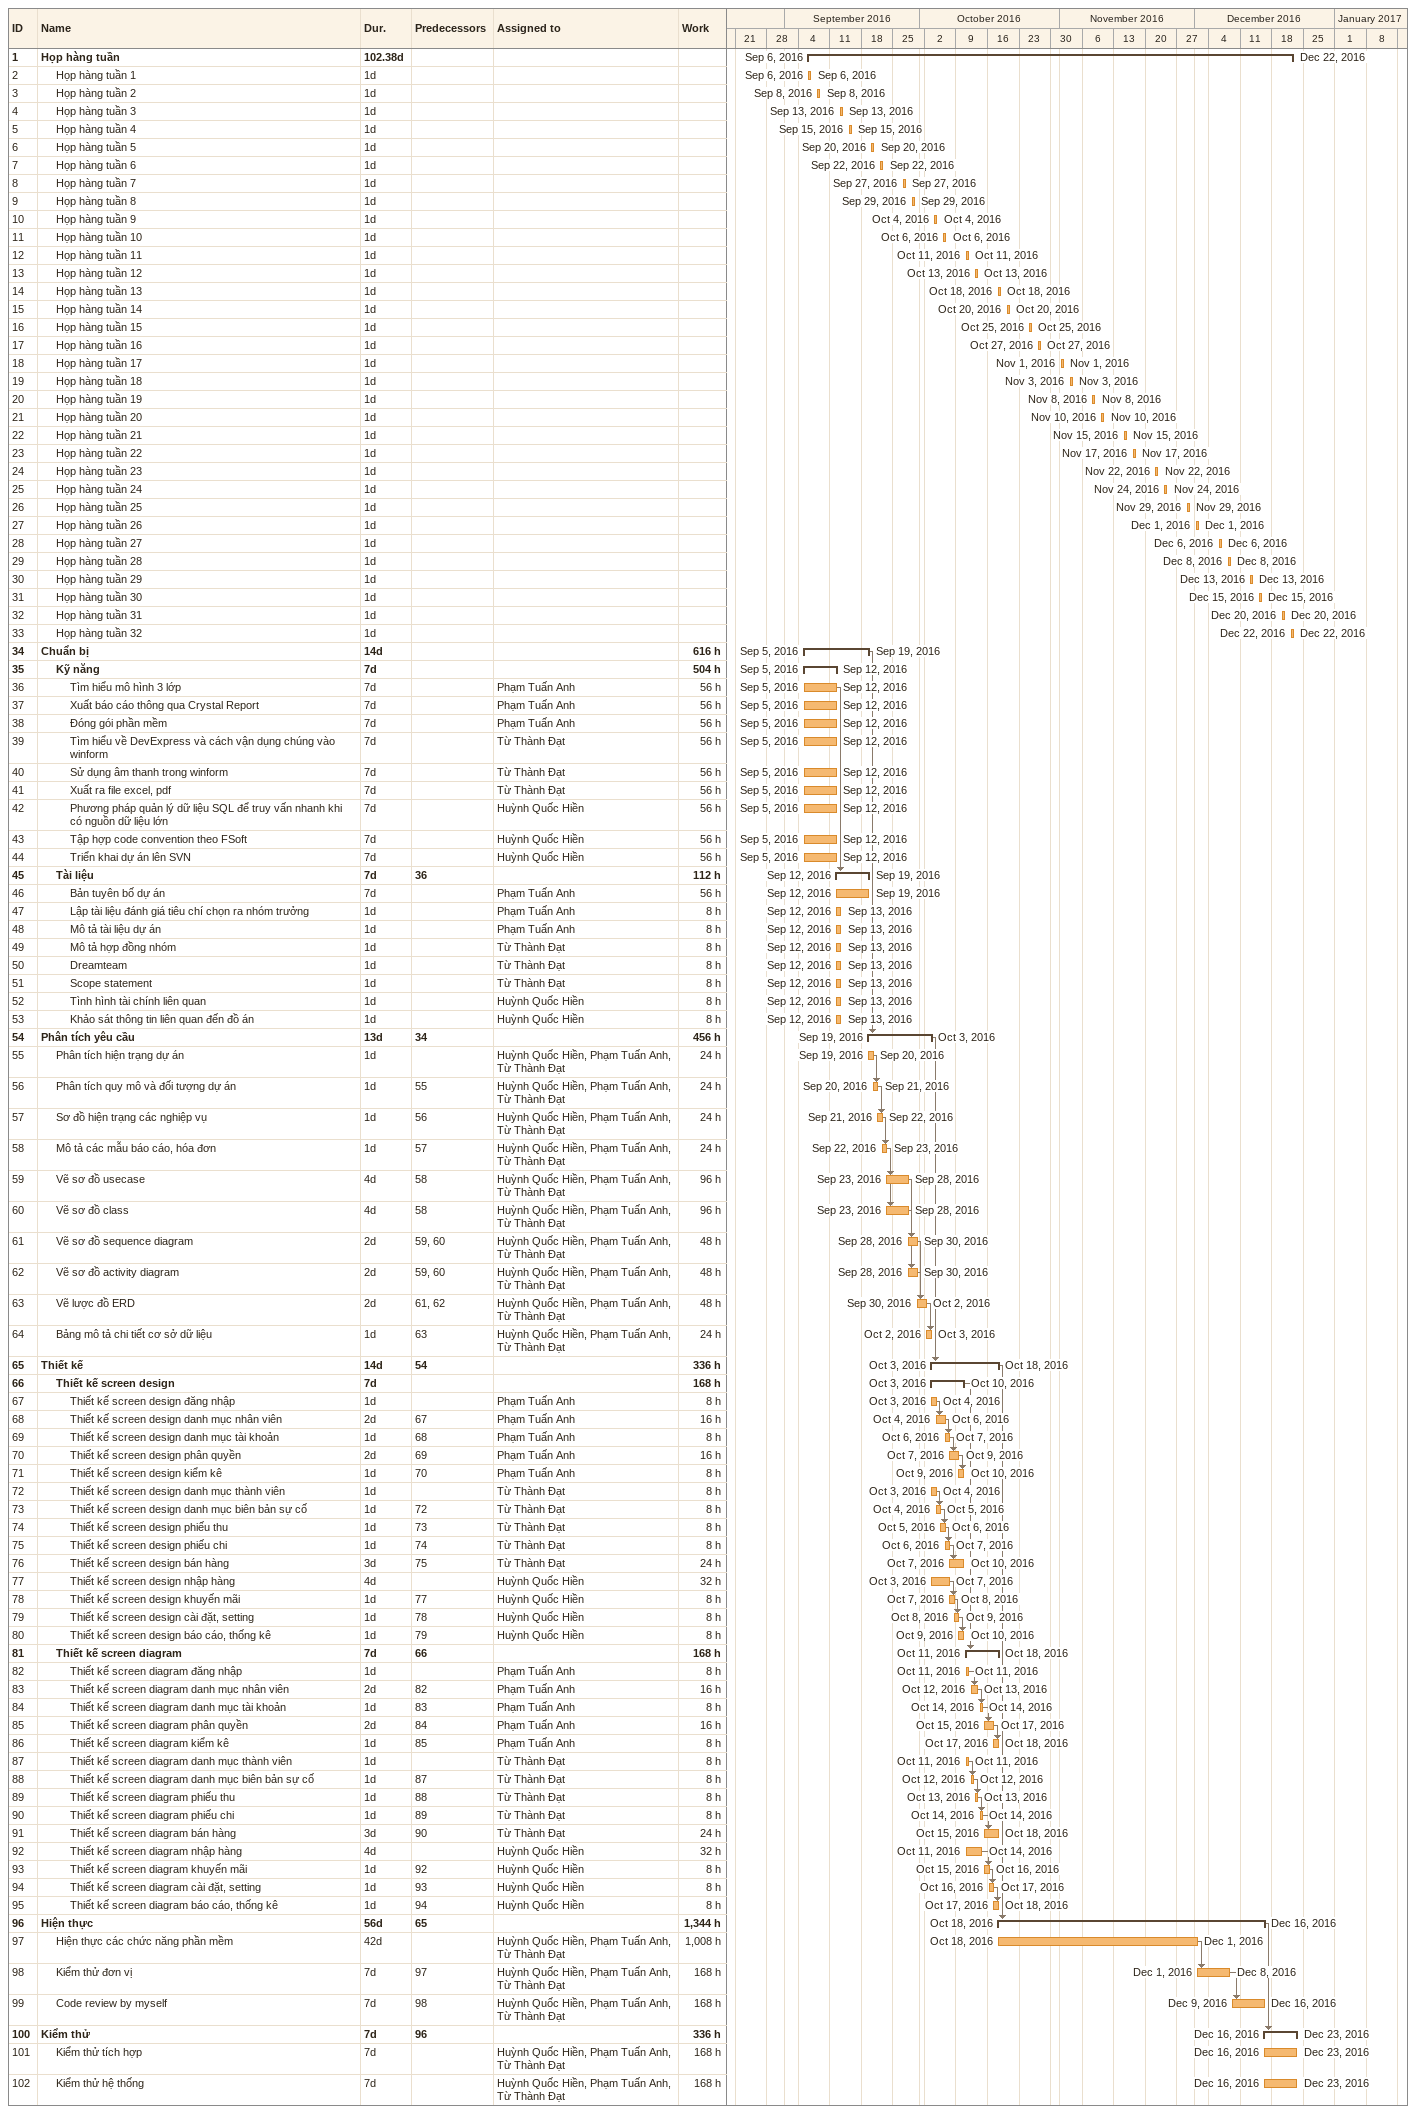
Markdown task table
| ID | Level | Task | Duration | Start | Finish | Predecessors | Resources | Work (h) |
|---|---|---|---|---|---|---|---|---|
| 1 | 1 | **Họp hàng tuần** | 102.38d | 2016-09-06 | 2016-12-22 |  |  |  |
| 2 | 2 | Họp hàng tuần 1 | 1d | 2016-09-06 | 2016-09-06 |  |  |  |
| 3 | 2 | Họp hàng tuần 2 | 1d | 2016-09-08 | 2016-09-08 |  |  |  |
| 4 | 2 | Họp hàng tuần 3 | 1d | 2016-09-13 | 2016-09-13 |  |  |  |
| 5 | 2 | Họp hàng tuần 4 | 1d | 2016-09-15 | 2016-09-15 |  |  |  |
| 6 | 2 | Họp hàng tuần 5 | 1d | 2016-09-20 | 2016-09-20 |  |  |  |
| 7 | 2 | Họp hàng tuần 6 | 1d | 2016-09-22 | 2016-09-22 |  |  |  |
| 8 | 2 | Họp hàng tuần 7 | 1d | 2016-09-27 | 2016-09-27 |  |  |  |
| 9 | 2 | Họp hàng tuần 8 | 1d | 2016-09-29 | 2016-09-29 |  |  |  |
| 10 | 2 | Họp hàng tuần 9 | 1d | 2016-10-04 | 2016-10-04 |  |  |  |
| 11 | 2 | Họp hàng tuần 10 | 1d | 2016-10-06 | 2016-10-06 |  |  |  |
| 12 | 2 | Họp hàng tuần 11 | 1d | 2016-10-11 | 2016-10-11 |  |  |  |
| 13 | 2 | Họp hàng tuần 12 | 1d | 2016-10-13 | 2016-10-13 |  |  |  |
| 14 | 2 | Họp hàng tuần 13 | 1d | 2016-10-18 | 2016-10-18 |  |  |  |
| 15 | 2 | Họp hàng tuần 14 | 1d | 2016-10-20 | 2016-10-20 |  |  |  |
| 16 | 2 | Họp hàng tuần 15 | 1d | 2016-10-25 | 2016-10-25 |  |  |  |
| 17 | 2 | Họp hàng tuần 16 | 1d | 2016-10-27 | 2016-10-27 |  |  |  |
| 18 | 2 | Họp hàng tuần 17 | 1d | 2016-11-01 | 2016-11-01 |  |  |  |
| 19 | 2 | Họp hàng tuần 18 | 1d | 2016-11-03 | 2016-11-03 |  |  |  |
| 20 | 2 | Họp hàng tuần 19 | 1d | 2016-11-08 | 2016-11-08 |  |  |  |
| 21 | 2 | Họp hàng tuần 20 | 1d | 2016-11-10 | 2016-11-10 |  |  |  |
| 22 | 2 | Họp hàng tuần 21 | 1d | 2016-11-15 | 2016-11-15 |  |  |  |
| 23 | 2 | Họp hàng tuần 22 | 1d | 2016-11-17 | 2016-11-17 |  |  |  |
| 24 | 2 | Họp hàng tuần 23 | 1d | 2016-11-22 | 2016-11-22 |  |  |  |
| 25 | 2 | Họp hàng tuần 24 | 1d | 2016-11-24 | 2016-11-24 |  |  |  |
| 26 | 2 | Họp hàng tuần 25 | 1d | 2016-11-29 | 2016-11-29 |  |  |  |
| 27 | 2 | Họp hàng tuần 26 | 1d | 2016-12-01 | 2016-12-01 |  |  |  |
| 28 | 2 | Họp hàng tuần 27 | 1d | 2016-12-06 | 2016-12-06 |  |  |  |
| 29 | 2 | Họp hàng tuần 28 | 1d | 2016-12-08 | 2016-12-08 |  |  |  |
| 30 | 2 | Họp hàng tuần 29 | 1d | 2016-12-13 | 2016-12-13 |  |  |  |
| 31 | 2 | Họp hàng tuần 30 | 1d | 2016-12-15 | 2016-12-15 |  |  |  |
| 32 | 2 | Họp hàng tuần 31 | 1d | 2016-12-20 | 2016-12-20 |  |  |  |
| 33 | 2 | Họp hàng tuần 32 | 1d | 2016-12-22 | 2016-12-22 |  |  |  |
| 34 | 1 | **Chuẩn bị** | 14d | 2016-09-05 | 2016-09-19 |  |  | 616 |
| 35 | 2 | **Kỹ năng** | 7d | 2016-09-05 | 2016-09-12 |  |  | 504 |
| 36 | 3 | Tìm hiểu mô hình 3 lớp | 7d | 2016-09-05 | 2016-09-12 |  | Phạm Tuấn Anh | 56 |
| 37 | 3 | Xuất báo cáo thông qua Crystal Report | 7d | 2016-09-05 | 2016-09-12 |  | Phạm Tuấn Anh | 56 |
| 38 | 3 | Đóng gói phần mềm | 7d | 2016-09-05 | 2016-09-12 |  | Phạm Tuấn Anh | 56 |
| 39 | 3 | Tìm hiểu về DevExpress và cách vận dụng chúng vào winform | 7d | 2016-09-05 | 2016-09-12 |  | Từ Thành Đạt | 56 |
| 40 | 3 | Sử dụng âm thanh trong winform | 7d | 2016-09-05 | 2016-09-12 |  | Từ Thành Đạt | 56 |
| 41 | 3 | Xuất ra file excel, pdf | 7d | 2016-09-05 | 2016-09-12 |  | Từ Thành Đạt | 56 |
| 42 | 3 | Phương pháp quản lý dữ liệu SQL để truy vấn nhanh khi có nguồn dữ liệu lớn | 7d | 2016-09-05 | 2016-09-12 |  | Huỳnh Quốc Hiền | 56 |
| 43 | 3 | Tập hợp code convention theo FSoft | 7d | 2016-09-05 | 2016-09-12 |  | Huỳnh Quốc Hiền | 56 |
| 44 | 3 | Triển khai dự án lên SVN | 7d | 2016-09-05 | 2016-09-12 |  | Huỳnh Quốc Hiền | 56 |
| 45 | 2 | **Tài liệu** | 7d | 2016-09-12 | 2016-09-19 | 36 |  | 112 |
| 46 | 3 | Bản tuyên bố dự án | 7d | 2016-09-12 | 2016-09-19 |  | Phạm Tuấn Anh | 56 |
| 47 | 3 | Lập tài liệu đánh giá tiêu chí chọn ra nhóm trưởng | 1d | 2016-09-12 | 2016-09-13 |  | Phạm Tuấn Anh | 8 |
| 48 | 3 | Mô tả tài liệu dự án | 1d | 2016-09-12 | 2016-09-13 |  | Phạm Tuấn Anh | 8 |
| 49 | 3 | Mô tả hợp đồng nhóm | 1d | 2016-09-12 | 2016-09-13 |  | Từ Thành Đạt | 8 |
| 50 | 3 | Dreamteam | 1d | 2016-09-12 | 2016-09-13 |  | Từ Thành Đạt | 8 |
| 51 | 3 | Scope statement | 1d | 2016-09-12 | 2016-09-13 |  | Từ Thành Đạt | 8 |
| 52 | 3 | Tình hình tài chính liên quan | 1d | 2016-09-12 | 2016-09-13 |  | Huỳnh Quốc Hiền | 8 |
| 53 | 3 | Khảo sát thông tin liên quan đến đồ án | 1d | 2016-09-12 | 2016-09-13 |  | Huỳnh Quốc Hiền | 8 |
| 54 | 1 | **Phân tích yêu cầu** | 13d | 2016-09-19 | 2016-10-03 | 34 |  | 456 |
| 55 | 2 | Phân tích hiện trạng dự án | 1d | 2016-09-19 | 2016-09-20 |  | Huỳnh Quốc Hiền, Phạm Tuấn Anh, Từ Thành Đạt | 24 |
| 56 | 2 | Phân tích quy mô và đối tượng dự án | 1d | 2016-09-20 | 2016-09-21 | 55 | Huỳnh Quốc Hiền, Phạm Tuấn Anh, Từ Thành Đạt | 24 |
| 57 | 2 | Sơ đồ hiện trạng các nghiệp vụ | 1d | 2016-09-21 | 2016-09-22 | 56 | Huỳnh Quốc Hiền, Phạm Tuấn Anh, Từ Thành Đạt | 24 |
| 58 | 2 | Mô tả các mẫu báo cáo, hóa đơn | 1d | 2016-09-22 | 2016-09-23 | 57 | Huỳnh Quốc Hiền, Phạm Tuấn Anh, Từ Thành Đạt | 24 |
| 59 | 2 | Vẽ sơ đồ usecase | 4d | 2016-09-23 | 2016-09-28 | 58 | Huỳnh Quốc Hiền, Phạm Tuấn Anh, Từ Thành Đạt | 96 |
| 60 | 2 | Vẽ sơ đồ class | 4d | 2016-09-23 | 2016-09-28 | 58 | Huỳnh Quốc Hiền, Phạm Tuấn Anh, Từ Thành Đạt | 96 |
| 61 | 2 | Vẽ sơ đồ sequence diagram | 2d | 2016-09-28 | 2016-09-30 | 59, 60 | Huỳnh Quốc Hiền, Phạm Tuấn Anh, Từ Thành Đạt | 48 |
| 62 | 2 | Vẽ sơ đồ activity diagram | 2d | 2016-09-28 | 2016-09-30 | 59, 60 | Huỳnh Quốc Hiền, Phạm Tuấn Anh, Từ Thành Đạt | 48 |
| 63 | 2 | Vẽ lược đồ ERD | 2d | 2016-09-30 | 2016-10-02 | 61, 62 | Huỳnh Quốc Hiền, Phạm Tuấn Anh, Từ Thành Đạt | 48 |
| 64 | 2 | Bảng mô tả chi tiết cơ sở dữ liệu | 1d | 2016-10-02 | 2016-10-03 | 63 | Huỳnh Quốc Hiền, Phạm Tuấn Anh, Từ Thành Đạt | 24 |
| 65 | 1 | **Thiết kế** | 14d | 2016-10-03 | 2016-10-18 | 54 |  | 336 |
| 66 | 2 | **Thiết kế screen design** | 7d | 2016-10-03 | 2016-10-10 |  |  | 168 |
| 67 | 3 | Thiết kế screen design đăng nhập | 1d | 2016-10-03 | 2016-10-04 |  | Phạm Tuấn Anh | 8 |
| 68 | 3 | Thiết kế screen design danh mục nhân viên | 2d | 2016-10-04 | 2016-10-06 | 67 | Phạm Tuấn Anh | 16 |
| 69 | 3 | Thiết kế screen design danh mục tài khoản | 1d | 2016-10-06 | 2016-10-07 | 68 | Phạm Tuấn Anh | 8 |
| 70 | 3 | Thiết kế screen design phân quyền | 2d | 2016-10-07 | 2016-10-09 | 69 | Phạm Tuấn Anh | 16 |
| 71 | 3 | Thiết kế screen design kiểm kê | 1d | 2016-10-09 | 2016-10-10 | 70 | Phạm Tuấn Anh | 8 |
| 72 | 3 | Thiết kế screen design danh mục thành viên | 1d | 2016-10-03 | 2016-10-04 |  | Từ Thành Đạt | 8 |
| 73 | 3 | Thiết kế screen design danh mục biên bản sự cố | 1d | 2016-10-04 | 2016-10-05 | 72 | Từ Thành Đạt | 8 |
| 74 | 3 | Thiết kế screen design phiếu thu | 1d | 2016-10-05 | 2016-10-06 | 73 | Từ Thành Đạt | 8 |
| 75 | 3 | Thiết kế screen design phiếu chi | 1d | 2016-10-06 | 2016-10-07 | 74 | Từ Thành Đạt | 8 |
| 76 | 3 | Thiết kế screen design bán hàng | 3d | 2016-10-07 | 2016-10-10 | 75 | Từ Thành Đạt | 24 |
| 77 | 3 | Thiết kế screen design nhập hàng | 4d | 2016-10-03 | 2016-10-07 |  | Huỳnh Quốc Hiền | 32 |
| 78 | 3 | Thiết kế screen design khuyến mãi | 1d | 2016-10-07 | 2016-10-08 | 77 | Huỳnh Quốc Hiền | 8 |
| 79 | 3 | Thiết kế screen design cài đặt, setting | 1d | 2016-10-08 | 2016-10-09 | 78 | Huỳnh Quốc Hiền | 8 |
| 80 | 3 | Thiết kế screen design báo cáo, thống kê | 1d | 2016-10-09 | 2016-10-10 | 79 | Huỳnh Quốc Hiền | 8 |
| 81 | 2 | **Thiết kế screen diagram** | 7d | 2016-10-11 | 2016-10-18 | 66 |  | 168 |
| 82 | 3 | Thiết kế screen diagram đăng nhập | 1d | 2016-10-11 | 2016-10-11 |  | Phạm Tuấn Anh | 8 |
| 83 | 3 | Thiết kế screen diagram danh mục nhân viên | 2d | 2016-10-12 | 2016-10-13 | 82 | Phạm Tuấn Anh | 16 |
| 84 | 3 | Thiết kế screen diagram danh mục tài khoản | 1d | 2016-10-14 | 2016-10-14 | 83 | Phạm Tuấn Anh | 8 |
| 85 | 3 | Thiết kế screen diagram phân quyền | 2d | 2016-10-15 | 2016-10-17 | 84 | Phạm Tuấn Anh | 16 |
| 86 | 3 | Thiết kế screen diagram kiểm kê | 1d | 2016-10-17 | 2016-10-18 | 85 | Phạm Tuấn Anh | 8 |
| 87 | 3 | Thiết kế screen diagram danh mục thành viên | 1d | 2016-10-11 | 2016-10-11 |  | Từ Thành Đạt | 8 |
| 88 | 3 | Thiết kế screen diagram danh mục biên bản sự cố | 1d | 2016-10-12 | 2016-10-12 | 87 | Từ Thành Đạt | 8 |
| 89 | 3 | Thiết kế screen diagram phiếu thu | 1d | 2016-10-13 | 2016-10-13 | 88 | Từ Thành Đạt | 8 |
| 90 | 3 | Thiết kế screen diagram phiếu chi | 1d | 2016-10-14 | 2016-10-14 | 89 | Từ Thành Đạt | 8 |
| 91 | 3 | Thiết kế screen diagram bán hàng | 3d | 2016-10-15 | 2016-10-18 | 90 | Từ Thành Đạt | 24 |
| 92 | 3 | Thiết kế screen diagram nhập hàng | 4d | 2016-10-11 | 2016-10-14 |  | Huỳnh Quốc Hiền | 32 |
| 93 | 3 | Thiết kế screen diagram khuyến mãi | 1d | 2016-10-15 | 2016-10-16 | 92 | Huỳnh Quốc Hiền | 8 |
| 94 | 3 | Thiết kế screen diagram cài đặt, setting | 1d | 2016-10-16 | 2016-10-17 | 93 | Huỳnh Quốc Hiền | 8 |
| 95 | 3 | Thiết kế screen diagram báo cáo, thống kê | 1d | 2016-10-17 | 2016-10-18 | 94 | Huỳnh Quốc Hiền | 8 |
| 96 | 1 | **Hiện thực** | 56d | 2016-10-18 | 2016-12-16 | 65 |  | 1344 |
| 97 | 2 | Hiện thực các chức năng phần mềm | 42d | 2016-10-18 | 2016-12-01 |  | Huỳnh Quốc Hiền, Phạm Tuấn Anh, Từ Thành Đạt | 1008 |
| 98 | 2 | Kiểm thử đơn vị | 7d | 2016-12-01 | 2016-12-08 | 97 | Huỳnh Quốc Hiền, Phạm Tuấn Anh, Từ Thành Đạt | 168 |
| 99 | 2 | Code review by myself | 7d | 2016-12-09 | 2016-12-16 | 98 | Huỳnh Quốc Hiền, Phạm Tuấn Anh, Từ Thành Đạt | 168 |
| 100 | 1 | **Kiểm thử** | 7d | 2016-12-16 | 2016-12-23 | 96 |  | 336 |
| 101 | 2 | Kiểm thử tích hợp | 7d | 2016-12-16 | 2016-12-23 |  | Huỳnh Quốc Hiền, Phạm Tuấn Anh, Từ Thành Đạt | 168 |
| 102 | 2 | Kiểm thử hệ thống | 7d | 2016-12-16 | 2016-12-23 |  | Huỳnh Quốc Hiền, Phạm Tuấn Anh, Từ Thành Đạt | 168 |
